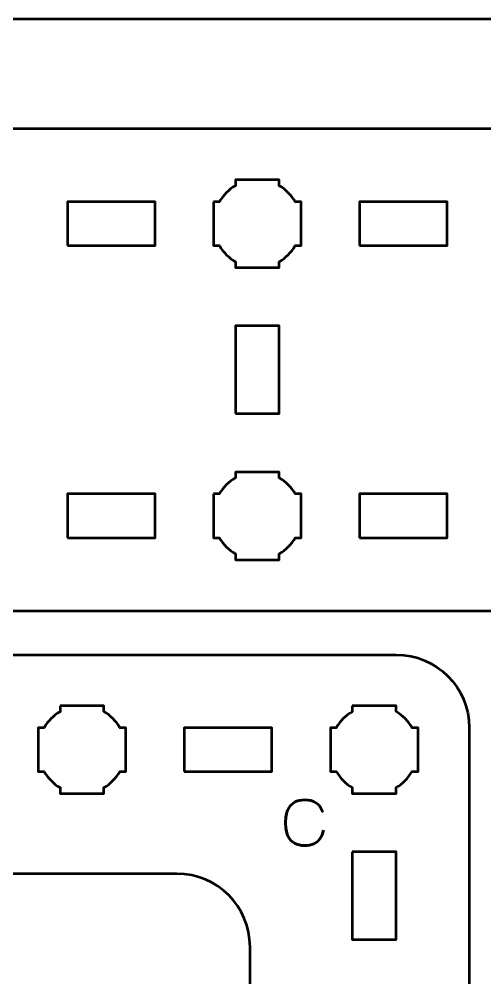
# Model space of a CAD drawing. Header units: centimetres. Extents: x -21 to 0, y -29.7 to 0.
# Drawn here: x -6.93 to -3.74, y -6.56 to 0 of the extents above; entities that cross this region are included whole.
import ezdxf

# ---------------------------------------------------------------- set-up
doc = ezdxf.new("R2010")
doc.units = ezdxf.units.CM
doc.header["$MEASUREMENT"] = 0
doc.layers.add('Layer 1', color=7, linetype='Continuous')

msp = doc.modelspace()

# ---------------------------------------------------------------- linework, layer by layer
at = {"layer": 'Layer 1', "lineweight": 53}
for points in [[(-6.59998, -1.55002), (-5.99998, -1.55002), (-5.99998, -1.25002), (-6.59998, -1.25002), (-6.59998, -1.55002)], [(-4.59998, -1.55002), (-3.99998, -1.55002), (-3.99998, -1.25002), (-4.59998, -1.25002), (-4.59998, -1.55002)], [(-5.44998, -2.70002), (-5.14998, -2.70002), (-5.14998, -2.10002), (-5.44998, -2.10002), (-5.44998, -2.70002)], [(-6.59998, -3.55002), (-5.99998, -3.55002), (-5.99998, -3.25002), (-6.59998, -3.25002), (-6.59998, -3.55002)], [(-4.59998, -3.55002), (-3.99998, -3.55002), (-3.99998, -3.25002), (-4.59998, -3.25002), (-4.59998, -3.55002)]]:
    msp.add_lwpolyline(points, close=True, dxfattribs=at)
at = {"layer": 'Layer 1', "color": 1, "lineweight": 53}
msp.add_open_spline([(-21.00003, -29.19995), (-21.00003, -29.19995), (-21.00003, -5.29992), (-21.00003, -5.29992), (-21.00003, -5.29992), (-21.00003, -5.21709), (-20.93286, -5.14992), (-20.85003, -5.14992), (-20.85003, -5.14992), (-20.7672, -5.14992), (-20.70003, -5.08275), (-20.70003, -4.99992), (-20.70003, -4.99992), (-20.70003, -4.91709), (-20.7672, -4.84992), (-20.85003, -4.84992), (-20.85003, -4.84992), (-20.93286, -4.84992), (-21.00003, -4.78275), (-21.00003, -4.69992), (-21.00003, -4.69992), (-21.00003, -4.61709), (-20.93286, -4.54992), (-20.85003, -4.54992), (-20.85003, -4.54992), (-20.7672, -4.54992), (-20.70003, -4.48275), (-20.70003, -4.39992), (-20.70003, -4.39992), (-20.70003, -4.31709), (-20.7672, -4.24992), (-20.85003, -4.24992), (-20.85003, -4.24992), (-20.93286, -4.24992), (-21.00003, -4.18275), (-21.00003, -4.09992), (-21.00003, -4.09992), (-21.00003, -4.01709), (-20.93286, -3.94992), (-20.85003, -3.94992), (-20.85003, -3.94992), (-20.7672, -3.94992), (-20.70003, -3.88275), (-20.70003, -3.79992), (-20.70003, -3.79992), (-20.70003, -3.71709), (-20.7672, -3.64992), (-20.85003, -3.64992), (-20.85003, -3.64992), (-20.93286, -3.64992), (-21.00003, -3.58275), (-21.00003, -3.49992), (-21.00003, -3.49992), (-21.00003, -3.41709), (-20.93286, -3.34992), (-20.85003, -3.34992), (-20.85003, -3.34992), (-20.7672, -3.34992), (-20.70003, -3.28275), (-20.70003, -3.19992), (-20.70003, -3.19992), (-20.70003, -3.11709), (-20.7672, -3.04992), (-20.85003, -3.04992), (-20.85003, -3.04992), (-20.93286, -3.04992), (-21.00003, -2.98275), (-21.00003, -2.89992), (-21.00003, -2.89992), (-21.00003, -2.81709), (-20.93286, -2.74992), (-20.85003, -2.74992), (-20.85003, -2.74992), (-20.7672, -2.74992), (-20.70003, -2.68275), (-20.70003, -2.59992), (-20.70003, -2.59992), (-20.70003, -2.51709), (-20.7672, -2.44992), (-20.85003, -2.44992), (-20.85003, -2.44992), (-20.93286, -2.44992), (-21.00003, -2.38275), (-21.00003, -2.29992), (-21.00003, -2.29992), (-21.00003, -2.21709), (-20.93286, -2.14992), (-20.85003, -2.14992), (-20.85003, -2.14992), (-20.7672, -2.14992), (-20.70003, -2.08275), (-20.70003, -1.99992), (-20.70003, -1.99992), (-20.70003, -1.91709), (-20.7672, -1.84992), (-20.85003, -1.84992), (-20.85003, -1.84992), (-20.93286, -1.84992), (-21.00003, -1.78275), (-21.00003, -1.69992), (-21.00003, -1.69992), (-21.00003, -1.61709), (-20.93286, -1.54992), (-20.85003, -1.54992), (-20.85003, -1.54992), (-20.7672, -1.54992), (-20.70003, -1.48275), (-20.70003, -1.39992), (-20.70003, -1.39992), (-20.70003, -1.31709), (-20.7672, -1.24992), (-20.85003, -1.24992), (-20.85003, -1.24992), (-20.93286, -1.24992), (-21.00003, -1.18275), (-21.00003, -1.09992), (-21.00003, -1.09992), (-21.00003, -1.09992), (-21.00003, -0.49992), (-21.00003, -0.49992), (-21.00003, -0.49992), (-21.00003, -0.22295), (-20.77694, 0.00004), (-20.49994, 0.00004), (-20.49994, 0.00004), (-20.49994, 0.00004), (-0.50008, 0.00004), (-0.50008, 0.00004), (-0.50008, 0.00004), (-0.22294, 0.00004), (0.00002, -0.22295), (0.00002, -0.49992), (0.00002, -0.49992), (0.00002, -0.49992), (0.00002, -29.19995), (0.00002, -29.19995), (0.00002, -29.19995), (0.00002, -29.47695), (-0.22294, -29.70004), (-0.50008, -29.70004), (-0.50008, -29.70004), (-0.50008, -29.70004), (-20.49994, -29.70004), (-20.49994, -29.70004), (-20.49994, -29.70004), (-20.77694, -29.70004), (-21.00003, -29.47695), (-21.00003, -29.19995)], degree=3, knots=[0, 0, 0, 0, 0.027027, 0.027027, 0.027027, 0.027027, 0.0540541, 0.0540541, 0.0540541, 0.0540541, 0.0810811, 0.0810811, 0.0810811, 0.0810811, 0.1081081, 0.1081081, 0.1081081, 0.1081081, 0.1351351, 0.1351351, 0.1351351, 0.1351351, 0.1621622, 0.1621622, 0.1621622, 0.1621622, 0.1891892, 0.1891892, 0.1891892, 0.1891892, 0.2162162, 0.2162162, 0.2162162, 0.2162162, 0.2432432, 0.2432432, 0.2432432, 0.2432432, 0.2702703, 0.2702703, 0.2702703, 0.2702703, 0.2972973, 0.2972973, 0.2972973, 0.2972973, 0.3243243, 0.3243243, 0.3243243, 0.3243243, 0.3513514, 0.3513514, 0.3513514, 0.3513514, 0.3783784, 0.3783784, 0.3783784, 0.3783784, 0.4054054, 0.4054054, 0.4054054, 0.4054054, 0.4324324, 0.4324324, 0.4324324, 0.4324324, 0.4594595, 0.4594595, 0.4594595, 0.4594595, 0.4864865, 0.4864865, 0.4864865, 0.4864865, 0.5135135, 0.5135135, 0.5135135, 0.5135135, 0.5405405, 0.5405405, 0.5405405, 0.5405405, 0.5675676, 0.5675676, 0.5675676, 0.5675676, 0.5945946, 0.5945946, 0.5945946, 0.5945946, 0.6216216, 0.6216216, 0.6216216, 0.6216216, 0.6486486, 0.6486486, 0.6486486, 0.6486486, 0.6756757, 0.6756757, 0.6756757, 0.6756757, 0.7027027, 0.7027027, 0.7027027, 0.7027027, 0.7297297, 0.7297297, 0.7297297, 0.7297297, 0.7567568, 0.7567568, 0.7567568, 0.7567568, 0.7837838, 0.7837838, 0.7837838, 0.7837838, 0.8108108, 0.8108108, 0.8108108, 0.8108108, 0.8378378, 0.8378378, 0.8378378, 0.8378378, 0.8648649, 0.8648649, 0.8648649, 0.8648649, 0.8918919, 0.8918919, 0.8918919, 0.8918919, 0.9189189, 0.9189189, 0.9189189, 0.9189189, 0.9459459, 0.9459459, 0.9459459, 0.9459459, 0.972973, 0.972973, 0.972973, 0.972973, 1, 1, 1, 1], dxfattribs=at)
at = {"layer": 'Layer 1', "color": 3, "lineweight": 53}
for points, knots in [([(-15.94998, -3.55002), (-15.94998, -3.55002), (-15.94998, -1.25002), (-15.94998, -1.25002), (-15.94998, -1.25002), (-15.94998, -0.97393), (-15.72607, -0.75002), (-15.44998, -0.75002), (-15.44998, -0.75002), (-15.44998, -0.75002), (-1.14998, -0.75002), (-1.14998, -0.75002), (-1.14998, -0.75002), (-0.87389, -0.75002), (-0.64998, -0.97393), (-0.64998, -1.25002), (-0.64998, -1.25002), (-0.64998, -1.25002), (-0.64998, -3.55002), (-0.64998, -3.55002), (-0.64998, -3.55002), (-0.64998, -3.82611), (-0.87389, -4.05002), (-1.14998, -4.05002), (-1.14998, -4.05002), (-1.14998, -4.05002), (-15.44998, -4.05002), (-15.44998, -4.05002), (-15.44998, -4.05002), (-15.72607, -4.05002), (-15.94998, -3.82611), (-15.94998, -3.55002)], [0, 0, 0, 0, 0.125, 0.125, 0.125, 0.125, 0.25, 0.25, 0.25, 0.25, 0.375, 0.375, 0.375, 0.375, 0.5, 0.5, 0.5, 0.5, 0.625, 0.625, 0.625, 0.625, 0.75, 0.75, 0.75, 0.75, 0.875, 0.875, 0.875, 0.875, 1, 1, 1, 1]), ([(-6.90802, -10.39997), (-6.90802, -10.39997), (-7.15004, -10.39999), (-7.15004, -10.39999), (-7.15004, -10.39999), (-7.4271, -10.39991), (-7.64998, -10.17684), (-7.64998, -9.89989), (-7.64998, -9.89989), (-7.64998, -7.1333), (-7.64998, -9.11668), (-7.64998, -6.35009), (-7.64998, -6.35009), (-7.64998, -6.07309), (-7.42689, -5.84999), (-7.14989, -5.84999), (-7.14989, -5.84999), (-7.14989, -5.84999), (-5.85003, -5.84999), (-5.85003, -5.84999), (-5.85003, -5.84999), (-5.5729, -5.84999), (-5.34994, -6.07309), (-5.34994, -6.35009), (-5.34994, -6.35009), (-5.34994, -9.11668), (-5.34994, -7.1333), (-5.34994, -9.89989), (-5.34994, -9.89989), (-5.34994, -10.17689), (-5.57303, -10.39999), (-5.85003, -10.39999), (-5.85003, -10.39999), (-5.85003, -10.39999), (-6.34602, -10.39997), (-6.34602, -10.39997), (-6.34602, -10.39997), (-6.34602, -10.39997), (-6.34602, -10.62301), (-6.34602, -10.62301), (-6.34602, -10.62301), (-6.34602, -10.62301), (-6.24602, -10.62298), (-6.24602, -10.62298), (-6.24602, -10.62298), (-6.24602, -10.62298), (-6.24602, -12.02298), (-6.24602, -12.02298), (-6.24602, -12.02298), (-6.24602, -12.02298), (-5.73802, -12.02298), (-5.73802, -12.02298), (-5.73802, -12.02298), (-5.73802, -12.02298), (-5.73802, -12.27698), (-5.73802, -12.27698), (-5.73802, -12.27698), (-5.73802, -12.27698), (-5.99202, -12.27698), (-5.99202, -12.27698), (-5.99202, -12.27698), (-5.99202, -12.27698), (-5.99202, -13.64999), (-5.99202, -13.64999), (-5.99202, -13.64999), (-5.99202, -13.64999), (-4.35003, -13.64999), (-4.35003, -13.64999), (-4.35003, -13.64999), (-4.07303, -13.64999), (-3.84994, -13.42689), (-3.84994, -13.14989), (-3.84994, -13.14989), (-3.84994, -10.3833), (-3.84994, -7.61668), (-3.84994, -4.85009), (-3.84994, -4.85009), (-3.84994, -4.57309), (-4.0729, -4.34999), (-4.35003, -4.34999), (-4.35003, -4.34999), (-4.35003, -4.34999), (-8.64989, -4.34999), (-8.64989, -4.34999), (-8.64989, -4.34999), (-8.92689, -4.34999), (-9.14998, -4.57309), (-9.14998, -4.85009), (-9.14998, -4.85009), (-9.14998, -7.61668), (-9.14998, -10.3833), (-9.14998, -13.14989), (-9.14998, -13.14989), (-9.14998, -13.42684), (-8.9271, -13.64991), (-8.65004, -13.64999), (-8.65004, -13.64999), (-8.65004, -13.64999), (-7.00802, -13.64999), (-7.00802, -13.64999), (-7.00802, -13.64999), (-7.00802, -13.64999), (-7.00802, -12.27698), (-7.00802, -12.27698), (-7.00802, -12.27698), (-7.00802, -12.27698), (-7.26202, -12.27698), (-7.26202, -12.27698), (-7.26202, -12.27698), (-7.26202, -12.27698), (-7.26202, -12.02298), (-7.26202, -12.02298), (-7.26202, -12.02298), (-7.26202, -12.02298), (-7.00802, -12.02298), (-7.00802, -12.02298), (-7.00802, -12.02298), (-7.00802, -12.02298), (-7.00802, -10.62298), (-7.00802, -10.62298), (-7.00802, -10.62298), (-7.00802, -10.62298), (-6.90802, -10.62301), (-6.90802, -10.62301), (-6.90802, -10.62301), (-6.90802, -10.62301), (-6.90802, -10.39997), (-6.90802, -10.39997)], [0, 0, 0, 0, 0.03125, 0.03125, 0.03125, 0.03125, 0.0625, 0.0625, 0.0625, 0.0625, 0.09375, 0.09375, 0.09375, 0.09375, 0.125, 0.125, 0.125, 0.125, 0.15625, 0.15625, 0.15625, 0.15625, 0.1875, 0.1875, 0.1875, 0.1875, 0.21875, 0.21875, 0.21875, 0.21875, 0.25, 0.25, 0.25, 0.25, 0.28125, 0.28125, 0.28125, 0.28125, 0.3125, 0.3125, 0.3125, 0.3125, 0.34375, 0.34375, 0.34375, 0.34375, 0.375, 0.375, 0.375, 0.375, 0.40625, 0.40625, 0.40625, 0.40625, 0.4375, 0.4375, 0.4375, 0.4375, 0.46875, 0.46875, 0.46875, 0.46875, 0.5, 0.5, 0.5, 0.5, 0.53125, 0.53125, 0.53125, 0.53125, 0.5625, 0.5625, 0.5625, 0.5625, 0.59375, 0.59375, 0.59375, 0.59375, 0.625, 0.625, 0.625, 0.625, 0.65625, 0.65625, 0.65625, 0.65625, 0.6875, 0.6875, 0.6875, 0.6875, 0.71875, 0.71875, 0.71875, 0.71875, 0.75, 0.75, 0.75, 0.75, 0.78125, 0.78125, 0.78125, 0.78125, 0.8125, 0.8125, 0.8125, 0.8125, 0.84375, 0.84375, 0.84375, 0.84375, 0.875, 0.875, 0.875, 0.875, 0.90625, 0.90625, 0.90625, 0.90625, 0.9375, 0.9375, 0.9375, 0.9375, 0.96875, 0.96875, 0.96875, 0.96875, 1, 1, 1, 1])]:
    msp.add_open_spline(points, degree=3, knots=knots, dxfattribs=at)
at = {"layer": 'Layer 1', "lineweight": 53}
for points, knots in [([(-5.59998, -1.25002), (-5.59998, -1.25002), (-5.55983, -1.25002), (-5.55983, -1.25002), (-5.55983, -1.25002), (-5.53348, -1.20449), (-5.49551, -1.16652), (-5.44998, -1.14017), (-5.44998, -1.14017), (-5.44998, -1.14017), (-5.44998, -1.10002), (-5.44998, -1.10002), (-5.44998, -1.10002), (-5.44998, -1.10002), (-5.29998, -1.10002), (-5.29998, -1.10002), (-5.29998, -1.10002), (-5.29998, -1.10002), (-5.14998, -1.10002), (-5.14998, -1.10002), (-5.14998, -1.10002), (-5.14998, -1.10002), (-5.14998, -1.14017), (-5.14998, -1.14017), (-5.14998, -1.14017), (-5.10445, -1.16652), (-5.06648, -1.20449), (-5.04013, -1.25002), (-5.04013, -1.25002), (-5.04013, -1.25002), (-4.99998, -1.25002), (-4.99998, -1.25002), (-4.99998, -1.25002), (-4.99998, -1.25002), (-4.99998, -1.40002), (-4.99998, -1.40002), (-4.99998, -1.40002), (-4.99998, -1.40002), (-4.99998, -1.55002), (-4.99998, -1.55002), (-4.99998, -1.55002), (-4.99998, -1.55002), (-5.04013, -1.55002), (-5.04013, -1.55002), (-5.04013, -1.55002), (-5.06648, -1.59555), (-5.10445, -1.63352), (-5.14998, -1.65987), (-5.14998, -1.65987), (-5.14998, -1.65987), (-5.14998, -1.70002), (-5.14998, -1.70002), (-5.14998, -1.70002), (-5.14998, -1.70002), (-5.29998, -1.70002), (-5.29998, -1.70002), (-5.29998, -1.70002), (-5.29998, -1.70002), (-5.44998, -1.70002), (-5.44998, -1.70002), (-5.44998, -1.70002), (-5.44998, -1.70002), (-5.44998, -1.65987), (-5.44998, -1.65987), (-5.44998, -1.65987), (-5.49551, -1.63352), (-5.53348, -1.59555), (-5.55983, -1.55002), (-5.55983, -1.55002), (-5.55983, -1.55002), (-5.59998, -1.55002), (-5.59998, -1.55002), (-5.59998, -1.55002), (-5.59998, -1.55002), (-5.59998, -1.40002), (-5.59998, -1.40002), (-5.59998, -1.40002), (-5.59998, -1.40002), (-5.59998, -1.25002), (-5.59998, -1.25002)], [0, 0, 0, 0, 0.05, 0.05, 0.05, 0.05, 0.1, 0.1, 0.1, 0.1, 0.15, 0.15, 0.15, 0.15, 0.2, 0.2, 0.2, 0.2, 0.25, 0.25, 0.25, 0.25, 0.3, 0.3, 0.3, 0.3, 0.35, 0.35, 0.35, 0.35, 0.4, 0.4, 0.4, 0.4, 0.45, 0.45, 0.45, 0.45, 0.5, 0.5, 0.5, 0.5, 0.55, 0.55, 0.55, 0.55, 0.6, 0.6, 0.6, 0.6, 0.65, 0.65, 0.65, 0.65, 0.7, 0.7, 0.7, 0.7, 0.75, 0.75, 0.75, 0.75, 0.8, 0.8, 0.8, 0.8, 0.85, 0.85, 0.85, 0.85, 0.9, 0.9, 0.9, 0.9, 0.95, 0.95, 0.95, 0.95, 1, 1, 1, 1]), ([(-5.59998, -3.25002), (-5.59998, -3.25002), (-5.55983, -3.25002), (-5.55983, -3.25002), (-5.55983, -3.25002), (-5.53348, -3.20449), (-5.49551, -3.16652), (-5.44998, -3.14017), (-5.44998, -3.14017), (-5.44998, -3.14017), (-5.44998, -3.10002), (-5.44998, -3.10002), (-5.44998, -3.10002), (-5.44998, -3.10002), (-5.29998, -3.10002), (-5.29998, -3.10002), (-5.29998, -3.10002), (-5.29998, -3.10002), (-5.14998, -3.10002), (-5.14998, -3.10002), (-5.14998, -3.10002), (-5.14998, -3.10002), (-5.14998, -3.14017), (-5.14998, -3.14017), (-5.14998, -3.14017), (-5.10445, -3.16652), (-5.06648, -3.20449), (-5.04013, -3.25002), (-5.04013, -3.25002), (-5.04013, -3.25002), (-4.99998, -3.25002), (-4.99998, -3.25002), (-4.99998, -3.25002), (-4.99998, -3.25002), (-4.99998, -3.40002), (-4.99998, -3.40002), (-4.99998, -3.40002), (-4.99998, -3.40002), (-4.99998, -3.55002), (-4.99998, -3.55002), (-4.99998, -3.55002), (-4.99998, -3.55002), (-5.04013, -3.55002), (-5.04013, -3.55002), (-5.04013, -3.55002), (-5.06648, -3.59555), (-5.10445, -3.63352), (-5.14998, -3.65987), (-5.14998, -3.65987), (-5.14998, -3.65987), (-5.14998, -3.70002), (-5.14998, -3.70002), (-5.14998, -3.70002), (-5.14998, -3.70002), (-5.29998, -3.70002), (-5.29998, -3.70002), (-5.29998, -3.70002), (-5.29998, -3.70002), (-5.44998, -3.70002), (-5.44998, -3.70002), (-5.44998, -3.70002), (-5.44998, -3.70002), (-5.44998, -3.65987), (-5.44998, -3.65987), (-5.44998, -3.65987), (-5.49551, -3.63352), (-5.53348, -3.59555), (-5.55983, -3.55002), (-5.55983, -3.55002), (-5.55983, -3.55002), (-5.59998, -3.55002), (-5.59998, -3.55002), (-5.59998, -3.55002), (-5.59998, -3.55002), (-5.59998, -3.40002), (-5.59998, -3.40002), (-5.59998, -3.40002), (-5.59998, -3.40002), (-5.59998, -3.25002), (-5.59998, -3.25002)], [0, 0, 0, 0, 0.05, 0.05, 0.05, 0.05, 0.1, 0.1, 0.1, 0.1, 0.15, 0.15, 0.15, 0.15, 0.2, 0.2, 0.2, 0.2, 0.25, 0.25, 0.25, 0.25, 0.3, 0.3, 0.3, 0.3, 0.35, 0.35, 0.35, 0.35, 0.4, 0.4, 0.4, 0.4, 0.45, 0.45, 0.45, 0.45, 0.5, 0.5, 0.5, 0.5, 0.55, 0.55, 0.55, 0.55, 0.6, 0.6, 0.6, 0.6, 0.65, 0.65, 0.65, 0.65, 0.7, 0.7, 0.7, 0.7, 0.75, 0.75, 0.75, 0.75, 0.8, 0.8, 0.8, 0.8, 0.85, 0.85, 0.85, 0.85, 0.9, 0.9, 0.9, 0.9, 0.95, 0.95, 0.95, 0.95, 1, 1, 1, 1]), ([(-6.65003, -4.70004), (-6.65003, -4.70004), (-6.50151, -4.70004), (-6.50151, -4.70004), (-6.50151, -4.70004), (-6.50151, -4.70004), (-6.49996, -4.70002), (-6.49996, -4.70002), (-6.49996, -4.70002), (-6.49996, -4.70002), (-6.49841, -4.70004), (-6.49841, -4.70004), (-6.49841, -4.70004), (-6.49841, -4.70004), (-6.35003, -4.70004), (-6.35003, -4.70004), (-6.35003, -4.70004), (-6.35003, -4.70004), (-6.35003, -4.74013), (-6.35003, -4.74013), (-6.35003, -4.74013), (-6.30446, -4.76648), (-6.26648, -4.80448), (-6.24012, -4.85003), (-6.24012, -4.85003), (-6.24012, -4.85003), (-6.20003, -4.85003), (-6.20003, -4.85003), (-6.20003, -4.85003), (-6.20003, -4.85003), (-6.20003, -4.99408), (-6.20003, -4.99408), (-6.20003, -4.99408), (-6.20003, -4.99408), (-6.19997, -5.00002), (-6.19997, -5.00002), (-6.19997, -5.00002), (-6.19997, -5.00002), (-6.20003, -5.00596), (-6.20003, -5.00596), (-6.20003, -5.00596), (-6.20003, -5.00596), (-6.20003, -5.15003), (-6.20003, -5.15003), (-6.20003, -5.15003), (-6.20003, -5.15003), (-6.2401, -5.15003), (-6.2401, -5.15003), (-6.2401, -5.15003), (-6.26646, -5.1956), (-6.30445, -5.23359), (-6.35003, -5.25993), (-6.35003, -5.25993), (-6.35003, -5.25993), (-6.35003, -5.30003), (-6.35003, -5.30003), (-6.35003, -5.30003), (-6.35003, -5.30003), (-6.65003, -5.30003), (-6.65003, -5.30003), (-6.65003, -5.30003), (-6.65003, -5.30003), (-6.65003, -5.25984), (-6.65003, -5.25984), (-6.65003, -5.25984), (-6.69553, -5.2335), (-6.73347, -5.19554), (-6.75981, -5.15003), (-6.75981, -5.15003), (-6.75981, -5.15003), (-6.80002, -5.15003), (-6.80002, -5.15003), (-6.80002, -5.15003), (-6.80002, -5.15003), (-6.80002, -4.85003), (-6.80002, -4.85003), (-6.80002, -4.85003), (-6.80002, -4.85003), (-6.75979, -4.85003), (-6.75979, -4.85003), (-6.75979, -4.85003), (-6.73345, -4.80453), (-6.69552, -4.76657), (-6.65003, -4.74023), (-6.65003, -4.74023), (-6.65003, -4.74023), (-6.65003, -4.70004), (-6.65003, -4.70004)], [0, 0, 0, 0, 0.0454545, 0.0454545, 0.0454545, 0.0454545, 0.0909091, 0.0909091, 0.0909091, 0.0909091, 0.1363636, 0.1363636, 0.1363636, 0.1363636, 0.1818182, 0.1818182, 0.1818182, 0.1818182, 0.2272727, 0.2272727, 0.2272727, 0.2272727, 0.2727273, 0.2727273, 0.2727273, 0.2727273, 0.3181818, 0.3181818, 0.3181818, 0.3181818, 0.3636364, 0.3636364, 0.3636364, 0.3636364, 0.4090909, 0.4090909, 0.4090909, 0.4090909, 0.4545455, 0.4545455, 0.4545455, 0.4545455, 0.5, 0.5, 0.5, 0.5, 0.5454545, 0.5454545, 0.5454545, 0.5454545, 0.5909091, 0.5909091, 0.5909091, 0.5909091, 0.6363636, 0.6363636, 0.6363636, 0.6363636, 0.6818182, 0.6818182, 0.6818182, 0.6818182, 0.7272727, 0.7272727, 0.7272727, 0.7272727, 0.7727273, 0.7727273, 0.7727273, 0.7727273, 0.8181818, 0.8181818, 0.8181818, 0.8181818, 0.8636364, 0.8636364, 0.8636364, 0.8636364, 0.9090909, 0.9090909, 0.9090909, 0.9090909, 0.9545455, 0.9545455, 0.9545455, 0.9545455, 1, 1, 1, 1]), ([(-4.65003, -4.70004), (-4.65003, -4.70004), (-4.50151, -4.70004), (-4.50151, -4.70004), (-4.50151, -4.70004), (-4.50151, -4.70004), (-4.49996, -4.70002), (-4.49996, -4.70002), (-4.49996, -4.70002), (-4.49996, -4.70002), (-4.49841, -4.70004), (-4.49841, -4.70004), (-4.49841, -4.70004), (-4.49841, -4.70004), (-4.35003, -4.70004), (-4.35003, -4.70004), (-4.35003, -4.70004), (-4.35003, -4.70004), (-4.35003, -4.74013), (-4.35003, -4.74013), (-4.35003, -4.74013), (-4.30446, -4.76648), (-4.26648, -4.80448), (-4.24012, -4.85003), (-4.24012, -4.85003), (-4.24012, -4.85003), (-4.20003, -4.85003), (-4.20003, -4.85003), (-4.20003, -4.85003), (-4.20003, -4.85003), (-4.20003, -4.99408), (-4.20003, -4.99408), (-4.20003, -4.99408), (-4.20003, -4.99408), (-4.19997, -5.00002), (-4.19997, -5.00002), (-4.19997, -5.00002), (-4.19997, -5.00002), (-4.20003, -5.00596), (-4.20003, -5.00596), (-4.20003, -5.00596), (-4.20003, -5.00596), (-4.20003, -5.15003), (-4.20003, -5.15003), (-4.20003, -5.15003), (-4.20003, -5.15003), (-4.2401, -5.15003), (-4.2401, -5.15003), (-4.2401, -5.15003), (-4.26646, -5.1956), (-4.30445, -5.23359), (-4.35003, -5.25993), (-4.35003, -5.25993), (-4.35003, -5.25993), (-4.35003, -5.30003), (-4.35003, -5.30003), (-4.35003, -5.30003), (-4.35003, -5.30003), (-4.65003, -5.30003), (-4.65003, -5.30003), (-4.65003, -5.30003), (-4.65003, -5.30003), (-4.65003, -5.25984), (-4.65003, -5.25984), (-4.65003, -5.25984), (-4.69553, -5.2335), (-4.73347, -5.19554), (-4.75981, -5.15003), (-4.75981, -5.15003), (-4.75981, -5.15003), (-4.80002, -5.15003), (-4.80002, -5.15003), (-4.80002, -5.15003), (-4.80002, -5.15003), (-4.80002, -4.85003), (-4.80002, -4.85003), (-4.80002, -4.85003), (-4.80002, -4.85003), (-4.75979, -4.85003), (-4.75979, -4.85003), (-4.75979, -4.85003), (-4.73345, -4.80453), (-4.69552, -4.76657), (-4.65003, -4.74023), (-4.65003, -4.74023), (-4.65003, -4.74023), (-4.65003, -4.70004), (-4.65003, -4.70004)], [0, 0, 0, 0, 0.0454545, 0.0454545, 0.0454545, 0.0454545, 0.0909091, 0.0909091, 0.0909091, 0.0909091, 0.1363636, 0.1363636, 0.1363636, 0.1363636, 0.1818182, 0.1818182, 0.1818182, 0.1818182, 0.2272727, 0.2272727, 0.2272727, 0.2272727, 0.2727273, 0.2727273, 0.2727273, 0.2727273, 0.3181818, 0.3181818, 0.3181818, 0.3181818, 0.3636364, 0.3636364, 0.3636364, 0.3636364, 0.4090909, 0.4090909, 0.4090909, 0.4090909, 0.4545455, 0.4545455, 0.4545455, 0.4545455, 0.5, 0.5, 0.5, 0.5, 0.5454545, 0.5454545, 0.5454545, 0.5454545, 0.5909091, 0.5909091, 0.5909091, 0.5909091, 0.6363636, 0.6363636, 0.6363636, 0.6363636, 0.6818182, 0.6818182, 0.6818182, 0.6818182, 0.7272727, 0.7272727, 0.7272727, 0.7272727, 0.7727273, 0.7727273, 0.7727273, 0.7727273, 0.8181818, 0.8181818, 0.8181818, 0.8181818, 0.8636364, 0.8636364, 0.8636364, 0.8636364, 0.9090909, 0.9090909, 0.9090909, 0.9090909, 0.9545455, 0.9545455, 0.9545455, 0.9545455, 1, 1, 1, 1]), ([(-5.80003, -5.14994), (-5.80003, -5.14994), (-5.80003, -4.84993), (-5.80003, -4.84993), (-5.80003, -4.84993), (-5.80003, -4.84993), (-5.20004, -4.84993), (-5.20004, -4.84993), (-5.20004, -4.84993), (-5.20004, -4.84993), (-5.20004, -5.14994), (-5.20004, -5.14994), (-5.20004, -5.14994), (-5.20004, -5.14994), (-5.80003, -5.14994), (-5.80003, -5.14994)], [0, 0, 0, 0, 0.25, 0.25, 0.25, 0.25, 0.5, 0.5, 0.5, 0.5, 0.75, 0.75, 0.75, 0.75, 1, 1, 1, 1]), ([(-4.65003, -5.70004), (-4.65003, -5.70004), (-4.35003, -5.70004), (-4.35003, -5.70004), (-4.35003, -5.70004), (-4.35003, -5.70004), (-4.35003, -6.30003), (-4.35003, -6.30003), (-4.35003, -6.30003), (-4.35003, -6.30003), (-4.65003, -6.30003), (-4.65003, -6.30003), (-4.65003, -6.30003), (-4.65003, -6.30003), (-4.65003, -5.70004), (-4.65003, -5.70004)], [0, 0, 0, 0, 0.25, 0.25, 0.25, 0.25, 0.5, 0.5, 0.5, 0.5, 0.75, 0.75, 0.75, 0.75, 1, 1, 1, 1])]:
    msp.add_open_spline(points, degree=3, knots=knots, dxfattribs=at)
at = {"layer": 'Layer 1', "color": 5, "lineweight": 53}
msp.add_open_spline([(-4.8476, -5.55061), (-4.85212, -5.57481), (-4.86002, -5.59478), (-4.8711, -5.61044), (-4.8711, -5.61044), (-4.88224, -5.62604), (-4.8965, -5.63761), (-4.91385, -5.64516), (-4.91385, -5.64516), (-4.93114, -5.65271), (-4.95146, -5.65652), (-4.9746, -5.65645), (-4.9746, -5.65645), (-5.00275, -5.65652), (-5.02667, -5.65108), (-5.04629, -5.64001), (-5.04629, -5.64001), (-5.0659, -5.629), (-5.08086, -5.612), (-5.09116, -5.58893), (-5.09116, -5.58893), (-5.10146, -5.56585), (-5.10661, -5.53629), (-5.10668, -5.50024), (-5.10668, -5.50024), (-5.10661, -5.46433), (-5.10146, -5.43483), (-5.09116, -5.41176), (-5.09116, -5.41176), (-5.08086, -5.38869), (-5.0659, -5.37162), (-5.04629, -5.36054), (-5.04629, -5.36054), (-5.02667, -5.34946), (-5.00275, -5.34396), (-4.9746, -5.34403), (-4.9746, -5.34403), (-4.94447, -5.34396), (-4.91922, -5.35038), (-4.8989, -5.36329), (-4.8989, -5.36329), (-4.87865, -5.3762), (-4.86376, -5.39617), (-4.85438, -5.42319), (-4.85438, -5.42319), (-4.86376, -5.39617), (-4.87865, -5.3762), (-4.8989, -5.36329), (-4.8989, -5.36329), (-4.91922, -5.35038), (-4.94447, -5.34396), (-4.9746, -5.34403), (-4.9746, -5.34403), (-5.00275, -5.34396), (-5.02667, -5.34946), (-5.04629, -5.36054), (-5.04629, -5.36054), (-5.0659, -5.37162), (-5.08086, -5.38869), (-5.09116, -5.41176), (-5.09116, -5.41176), (-5.10146, -5.43483), (-5.10661, -5.46433), (-5.10668, -5.50024), (-5.10668, -5.50024), (-5.10661, -5.53629), (-5.10146, -5.56585), (-5.09116, -5.58893), (-5.09116, -5.58893), (-5.08086, -5.612), (-5.0659, -5.629), (-5.04629, -5.64001), (-5.04629, -5.64001), (-5.02667, -5.65108), (-5.00275, -5.65652), (-4.9746, -5.65645), (-4.9746, -5.65645), (-4.95146, -5.65652), (-4.93114, -5.65271), (-4.91385, -5.64516), (-4.91385, -5.64516), (-4.8965, -5.63761), (-4.88224, -5.62604), (-4.8711, -5.61044), (-4.8711, -5.61044), (-4.86002, -5.59478), (-4.85212, -5.57481), (-4.8476, -5.55061)], degree=3, knots=[0, 0, 0, 0, 0.0454545, 0.0454545, 0.0454545, 0.0454545, 0.0909091, 0.0909091, 0.0909091, 0.0909091, 0.1363636, 0.1363636, 0.1363636, 0.1363636, 0.1818182, 0.1818182, 0.1818182, 0.1818182, 0.2272727, 0.2272727, 0.2272727, 0.2272727, 0.2727273, 0.2727273, 0.2727273, 0.2727273, 0.3181818, 0.3181818, 0.3181818, 0.3181818, 0.3636364, 0.3636364, 0.3636364, 0.3636364, 0.4090909, 0.4090909, 0.4090909, 0.4090909, 0.4545455, 0.4545455, 0.4545455, 0.4545455, 0.5, 0.5, 0.5, 0.5, 0.5454545, 0.5454545, 0.5454545, 0.5454545, 0.5909091, 0.5909091, 0.5909091, 0.5909091, 0.6363636, 0.6363636, 0.6363636, 0.6363636, 0.6818182, 0.6818182, 0.6818182, 0.6818182, 0.7272727, 0.7272727, 0.7272727, 0.7272727, 0.7727273, 0.7727273, 0.7727273, 0.7727273, 0.8181818, 0.8181818, 0.8181818, 0.8181818, 0.8636364, 0.8636364, 0.8636364, 0.8636364, 0.9090909, 0.9090909, 0.9090909, 0.9090909, 0.9545455, 0.9545455, 0.9545455, 0.9545455, 1, 1, 1, 1], dxfattribs=at)

doc.saveas('drawing.dxf')
